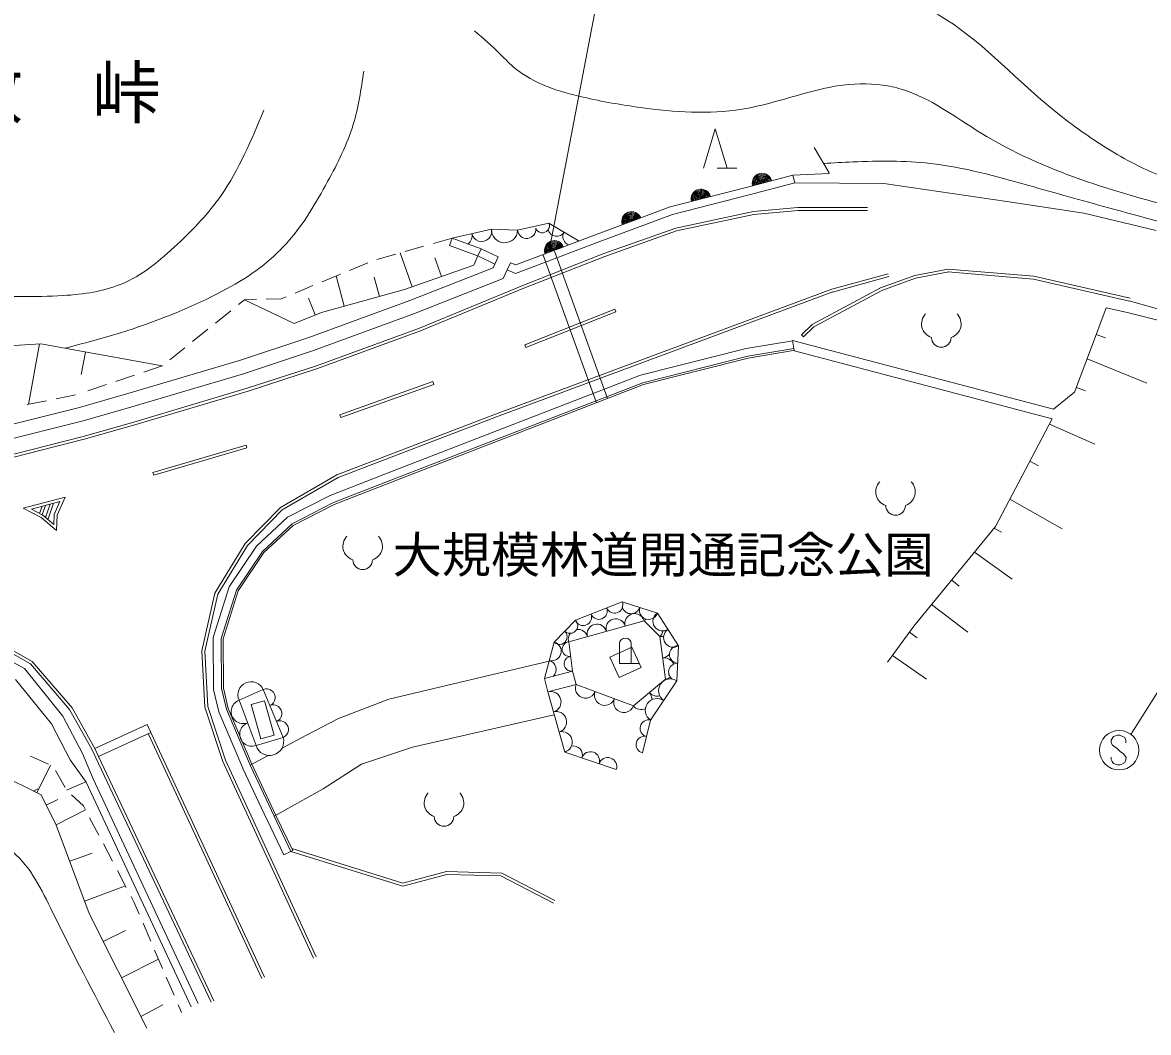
# Model space of a CAD drawing. Units: millimetres, scale not verified. Extents: x 40000 to 680000, y 20000 to 380000.
# Drawn here: x 145828 to 203062, y 261141 to 312468 of the extents above; entities that cross this region are included whole.
import ezdxf
from ezdxf.enums import TextEntityAlignment as Align

# ---------------------------------------------------------------- set-up
doc = ezdxf.new("R2010")
doc.units = ezdxf.units.MM
doc.header["$LTSCALE"] = 1000
for name, color, linetype, lineweight in [('M-BGD', 7, 'Continuous', 13), ('M-STR-HTXT', 7, 'Continuous', 13), ('M-STR-STR3', 7, 'Continuous', 13), ('M-STR-STRC', 7, 'Continuous', 13)]:
    doc.layers.add(name, color=color, linetype=linetype, lineweight=lineweight)
doc.styles.add('ＭＳ ゴシック', font='')
doc.styles.get('ＭＳ ゴシック').set_extended_font_data('MS Gothic')

msp = doc.modelspace()

# ---------------------------------------------------------------- linework, layer by layer
at = {"layer": 'M-BGD'}
for p, q in [((180442, 305066), (181042, 307066)), ((181042, 307066), (181642, 305066)), ((186834, 304827), (186071, 306119)), ((181142, 305066), (182142, 305066)), ((182673, 304096), (184982, 304708)), ((184982, 304708), (186845, 304797)), ((185084, 304321), (184982, 304708)), ((178751, 303097), (182673, 304096)), ((182773, 303709), (185084, 304321)), ((189617, 304282), (185084, 304321)), ((189617, 304282), (195856, 303373)), ((178871, 302715), (182773, 303709)), ((195856, 303373), (199774, 302781)), ((175040, 301707), (178751, 303097)), ((179030, 302025), (182983, 302856)), ((182983, 302856), (185235, 303063)), ((183006, 302707), (185249, 302914)), ((185235, 303063), (188788, 303063)), ((185235, 302913), (188788, 302913)), ((199774, 302781), (203452, 301901)), ((170995, 301908), (172589, 302276)), ((172589, 302276), (174130, 301364)), ((175181, 301332), (178871, 302715)), ((179070, 301880), (183006, 302707)), ((167666, 301514), (169666, 301969)), ((169666, 301969), (170995, 301908)), ((170896, 300147), (175040, 301707)), ((175372, 300725), (179030, 302025)), ((175424, 300584), (179070, 301880)), ((166203, 301099), (165281, 300837)), ((167666, 301514), (166724, 301246)), ((167666, 301514), (167529, 301138)), ((167529, 301138), (169010, 300595)), ((169147, 300971), (167666, 301514)), ((170885, 299715), (175181, 301332)), ((164800, 300701), (163843, 300430)), ((165030, 300765), (165637, 299038)), ((166787, 300514), (167122, 299560)), ((168974, 300610), (168771, 300140)), ((168974, 300610), (169147, 300971)), ((169838, 300195), (168974, 300610)), ((170011, 300556), (169147, 300971)), ((170011, 300556), (169838, 300195)), ((171259, 299110), (175372, 300725)), ((171315, 298970), (175424, 300584)), ((172301, 300645), (175006, 293146)), ((172865, 300848), (175566, 293363)), ((163374, 300259), (162451, 299874)), ((168771, 300140), (165247, 298901)), ((165513, 298338), (169748, 300006)), ((169748, 300006), (169838, 300195)), ((170471, 299895), (170630, 300262)), ((170630, 300262), (170896, 300147)), ((192880, 299941), (191182, 299616)), ((197237, 299579), (192880, 299941)), ((161989, 299682), (161066, 299298)), ((161764, 299588), (162186, 298058)), ((163700, 299527), (163970, 298549)), ((165761, 297684), (170262, 299456)), ((170262, 299456), (170471, 299895)), ((170471, 299895), (170885, 299715)), ((186965, 298915), (189824, 299703)), ((187005, 298771), (189863, 299558)), ((191182, 299616), (189441, 298992)), ((191222, 299471), (189502, 298854)), ((192908, 299793), (191222, 299471)), ((197214, 299430), (192868, 299791)), ((202097, 298310), (197214, 299430)), ((202131, 298457), (197237, 299579)), ((160580, 299095), (159681, 298721)), ((165247, 298901), (161028, 297738)), ((166005, 296940), (171259, 299110)), ((166059, 296800), (171315, 298970)), ((169871, 292562), (186965, 298915)), ((169923, 292422), (187018, 298775)), ((189441, 298992), (185960, 297122)), ((189502, 298854), (186050, 297000)), ((157109, 298376), (156810, 298135)), ((157725, 298393), (157109, 298376)), ((159630, 297171), (157109, 298376)), ((158977, 298428), (158219, 298407)), ((159235, 298535), (158977, 298428)), ((160366, 298462), (160712, 297610)), ((160382, 296456), (165513, 298338)), ((203642, 297889), (202074, 298316)), ((156421, 297822), (155642, 297195)), ((161028, 297738), (159630, 297171)), ((160613, 295795), (165761, 297684)), ((171355, 296092), (175939, 297907)), ((175994, 297767), (171410, 295952)), ((175939, 297907), (175994, 297767)), ((200108, 295828), (200919, 297970)), ((200919, 297970), (201904, 297745)), ((201904, 297745), (204020, 297218)), ((185960, 297122), (185423, 296598)), ((155252, 296881), (154473, 296254)), ((160767, 295018), (166005, 296940)), ((160816, 294877), (166059, 296800)), ((185423, 296598), (185527, 296490)), ((186050, 297000), (185527, 296490)), ((200875, 296441), (200408, 296618)), ((140314, 295756), (146755, 296135)), ((146133, 293061), (146693, 296146)), ((146755, 296135), (152932, 295014)), ((154084, 295941), (153315, 295322)), ((156851, 295290), (160382, 296456)), ((171410, 295952), (171355, 296092)), ((182616, 295901), (177234, 294546)), ((184977, 296298), (182616, 295901)), ((185043, 295903), (182698, 295509)), ((198241, 292826), (184974, 296316)), ((185043, 295903), (184974, 296316)), ((185060, 295805), (185043, 295903)), ((148816, 294581), (149023, 295723)), ((157060, 294622), (160613, 295795)), ((182698, 295509), (177356, 294164)), ((182719, 295411), (177386, 294068)), ((184993, 295794), (182719, 295411)), ((198168, 292328), (184993, 295794)), ((199304, 293676), (200108, 295828)), ((202980, 294145), (199940, 295378)), ((151183, 293611), (156851, 295290)), ((152932, 295014), (151989, 294699)), ((152921, 295030), (152927, 295012)), ((157255, 293885), (160767, 295018)), ((157299, 293741), (160816, 294877)), ((151514, 294541), (150566, 294225)), ((151379, 292939), (157060, 294622)), ((161964, 292529), (166682, 294220)), ((177234, 294546), (164716, 289697)), ((166682, 294220), (166732, 294078)), ((148727, 292903), (151183, 293611)), ((150091, 294066), (149143, 293750)), ((151488, 292161), (157255, 293885)), ((151530, 292017), (157299, 293741)), ((166732, 294078), (162015, 292388)), ((177356, 294164), (164861, 289324)), ((177386, 294068), (164897, 289231)), ((198241, 292826), (199304, 293676)), ((199858, 293755), (199398, 293927)), ((147055, 293247), (146068, 293048)), ((148527, 293545), (147545, 293346)), ((141789, 291166), (148727, 292903)), ((148909, 292227), (151379, 292939)), ((161809, 289489), (169871, 292562)), ((162015, 292388), (161964, 292529)), ((141953, 290485), (148909, 292227)), ((148919, 291434), (151488, 292161)), ((148958, 291289), (151530, 292017)), ((161874, 289353), (169923, 292422)), ((198168, 292328), (195289, 286856)), ((198028, 292062), (200342, 291048)), ((142372, 289757), (148919, 291434)), ((142407, 289611), (148958, 291289)), ((152457, 289601), (157194, 290995)), ((157237, 290851), (152499, 289457)), ((157194, 290995), (157237, 290851)), ((197478, 289944), (197036, 290177)), ((164716, 289697), (161471, 288435)), ((152499, 289457), (152457, 289601)), ((158941, 287813), (161809, 289489)), ((159034, 287694), (161874, 289353)), ((164861, 289324), (161635, 288069)), ((164897, 289231), (161676, 287978)), ((147997, 288350), (145869, 287779)), ((147730, 288124), (146282, 287734)), ((146835, 287458), (147005, 287929)), ((147001, 287316), (147231, 287989)), ((147136, 287246), (147405, 288036)), ((147434, 287465), (147730, 288124)), ((147583, 287430), (147997, 288350)), ((161471, 288435), (159304, 287327)), ((161635, 288069), (159535, 286996)), ((161676, 287978), (159593, 286914)), ((198672, 286741), (196021, 288248)), ((145869, 287779), (146781, 287308)), ((146282, 287734), (146865, 287433)), ((146698, 287520), (146828, 287881)), ((146865, 287433), (147412, 286961)), ((147412, 286961), (147434, 287465)), ((147548, 286645), (147583, 287430)), ((157144, 285987), (158941, 287813)), ((157263, 285894), (159034, 287694)), ((159304, 287327), (157714, 285853)), ((146781, 287308), (147548, 286645)), ((159535, 286996), (158020, 285592)), ((159593, 286914), (158096, 285526)), ((195289, 286856), (191141, 281794)), ((195591, 286562), (195233, 286751)), ((155611, 283467), (157144, 285987)), ((155752, 283410), (157263, 285894)), ((157714, 285853), (156337, 283797)), ((158020, 285592), (156701, 283622)), ((158096, 285526), (156792, 283578)), ((196132, 284176), (194220, 285553)), ((193447, 283819), (193060, 284136)), ((154951, 280534), (155611, 283467)), ((155101, 280521), (155752, 283410)), ((156337, 283797), (155524, 281222)), ((156701, 283622), (155925, 281162)), ((156701, 283622), (155925, 281162)), ((156792, 283578), (156025, 281147)), ((173931, 282092), (176315, 283035)), ((176315, 283035), (178100, 282455)), ((193881, 281490), (192035, 282886)), ((178100, 282455), (179179, 280796)), ((143185, 281590), (146228, 279873)), ((143243, 281730), (146324, 279991)), ((172860, 280973), (173931, 282092)), ((177421, 282065), (173590, 280994)), ((178221, 281260), (177421, 282065)), ((191141, 281794), (189788, 279955)), ((143073, 281187), (145937, 279631)), ((155524, 281222), (155539, 278579)), ((155925, 281162), (155938, 278628)), ((156025, 281147), (156038, 278640)), ((178508, 279103), (178221, 281260)), ((191304, 281205), (190917, 281490)), ((155093, 277679), (154951, 280534)), ((155242, 277707), (155101, 280521)), ((172353, 279128), (172860, 280973)), ((173590, 280994), (173786, 279503)), ((175689, 280216), (176801, 280724)), ((176174, 280886), (176173, 279886)), ((176774, 280886), (176773, 279886)), ((176801, 280724), (177274, 279688)), ((179179, 280796), (179095, 279013)), ((146228, 279873), (148225, 277557)), ((146324, 279991), (148349, 277644)), ((164441, 278083), (172596, 280014)), ((176163, 279179), (175689, 280216)), ((176173, 279886), (177173, 279886)), ((191776, 279095), (190047, 280307)), ((145937, 279631), (147884, 277212)), ((173786, 279503), (172353, 279128)), ((173964, 278826), (173786, 279503)), ((177274, 279688), (176163, 279179)), ((145480, 279083), (147295, 276827)), ((172353, 279128), (172531, 278451)), ((172531, 278451), (173964, 278826)), ((173964, 278826), (176880, 277740)), ((176880, 277740), (178508, 279103)), ((179095, 279013), (177750, 277014)), ((155539, 278579), (155812, 277445)), ((155938, 278628), (156193, 277570)), ((156038, 278640), (156288, 277602)), ((158061, 278567), (156835, 278023)), ((159076, 276139), (158061, 278567)), ((173387, 275394), (172531, 278451)), ((148349, 277644), (149505, 275571)), ((156013, 274918), (155093, 277679)), ((156153, 274973), (155242, 277707)), ((156288, 277602), (157486, 274774)), ((156835, 278023), (157700, 275727)), ((158128, 277997), (157455, 277807)), ((157455, 277807), (157945, 276068)), ((158619, 276258), (158128, 277997)), ((161895, 277101), (164441, 278083)), ((147884, 277212), (148871, 275314)), ((148225, 277557), (149372, 275503)), ((155812, 277445), (157026, 274577)), ((156193, 277570), (157395, 274733)), ((160229, 276230), (161895, 277101)), ((165648, 275638), (172856, 277289)), ((177750, 277014), (177343, 275357)), ((147295, 276827), (148243, 275005)), ((149505, 275571), (152164, 276801)), ((152164, 276801), (152353, 276393)), ((152353, 276393), (149694, 275163)), ((152217, 276330), (157996, 263882)), ((152353, 276393), (158132, 263945)), ((157700, 275727), (159076, 276139)), ((157945, 276068), (158619, 276258)), ((159020, 275591), (160229, 276230)), ((141975, 275601), (146768, 273215)), ((148871, 275314), (149426, 274024)), ((149372, 275503), (149558, 275099)), ((149505, 275571), (149694, 275163)), ((149694, 275163), (149505, 275571)), ((163066, 274772), (165648, 275638)), ((176011, 274503), (173387, 275394)), ((146237, 275189), (147147, 274774)), ((147259, 274723), (146560, 273319)), ((148243, 275005), (149063, 273855)), ((149558, 275099), (155411, 262685)), ((149694, 275163), (155546, 262749)), ((160613, 264926), (156013, 274918)), ((160749, 264989), (156153, 274973)), ((157395, 274733), (158314, 275218)), ((157395, 274733), (158617, 272129)), ((157486, 274774), (158708, 272172)), ((161107, 273518), (163066, 274772)), ((147498, 274454), (147994, 273585)), ((157033, 274563), (158255, 271959)), ((148066, 273461), (149046, 273882)), ((149063, 273855), (154393, 262445)), ((149426, 274024), (154756, 262615)), ((146380, 273408), (146611, 273525)), ((146768, 273215), (147547, 271682)), ((148323, 273218), (148922, 272653)), ((158617, 272129), (161107, 273518)), ((147621, 272982), (147037, 272685)), ((149027, 272455), (147538, 271699)), ((148922, 272653), (149009, 272489)), ((149241, 272050), (149704, 271170)), ((158257, 271956), (159115, 270168)), ((158617, 272129), (159475, 270341)), ((158708, 272172), (159566, 270384)), ((147547, 271682), (149217, 267189)), ((149938, 270728), (150404, 269843)), ((149361, 270262), (148231, 269842)), ((159115, 270168), (159475, 270341)), ((159475, 270341), (159566, 270384)), ((159475, 270341), (165157, 268572)), ((159520, 270484), (165161, 268728)), ((150651, 269375), (151103, 268516)), ((165157, 268572), (167405, 269174)), ((165161, 268728), (167388, 269324)), ((167388, 269324), (170187, 269245)), ((167405, 269174), (170149, 269096)), ((170149, 269096), (172825, 267710)), ((170187, 269245), (172894, 267843)), ((151062, 268596), (148982, 267822)), ((151345, 268058), (151492, 267780)), ((151492, 267780), (151762, 267151)), ((149217, 267189), (152141, 261364)), ((151070, 266327), (149936, 265757)), ((151955, 266699), (152348, 265783)), ((152544, 265327), (152943, 264398)), ((152742, 264866), (150858, 263920)), ((153135, 263952), (153530, 263029)), ((152956, 262547), (151844, 261956)), ((153736, 262549), (153903, 262161))]:
    msp.add_line(p, q, dxfattribs=at)
for centre, radius, start, end in [((183424, 304305), 500, 14.4959, 194.4959), ((183424, 304305), 500, 14.4959, 194.4959), ((183424, 304305), 450, 14.4959, 194.4959), ((183424, 304305), 400, 14.4959, 194.4959), ((183424, 304305), 350, 14.4959, 194.4959), ((183424, 304305), 300, 14.4959, 194.4959), ((183424, 304305), 250, 14.4959, 194.4959), ((183424, 304305), 200, 14.4959, 194.4959), ((180309, 303499), 500, 14.4959, 194.4959), ((180309, 303499), 500, 14.4959, 194.4959), ((180309, 303499), 450, 14.4959, 194.4959), ((183424, 304305), 150, 14.4959, 194.4959), ((183424, 304305), 100, 14.4959, 194.4959), ((183424, 304305), 50, 14.4959, 194.4959), ((180309, 303499), 400, 14.4959, 194.4959), ((180309, 303499), 350, 14.4959, 194.4959), ((180309, 303499), 300, 14.4959, 194.4959), ((180309, 303499), 250, 14.4959, 194.4959), ((180309, 303499), 200, 14.4959, 194.4959), ((180309, 303499), 150, 14.4959, 194.4959), ((180309, 303499), 100, 14.4959, 194.4959), ((180309, 303499), 50, 14.4959, 194.4959), ((176788, 302359), 500, 20.5832, 200.5832), ((176788, 302359), 500, 20.5832, 200.5832), ((176788, 302359), 450, 20.5832, 200.5832), ((172252, 302143), 362, 201.5014, 21.5014), ((176788, 302359), 400, 20.5832, 200.5832), ((176788, 302359), 350, 20.5832, 200.5832), ((176788, 302359), 300, 20.5832, 200.5832), ((176788, 302359), 250, 20.5832, 200.5832), ((176788, 302359), 200, 20.5832, 200.5832), ((176788, 302359), 150, 20.5832, 200.5832), ((176788, 302359), 100, 20.5832, 200.5832), ((176788, 302359), 50, 20.5832, 200.5832), ((168166, 301628), 513, 306.8897, 12.8395), ((169166, 301855), 513, 192.8395, 12.8395), ((170330, 301939), 665, 177.3575, 357.3574), ((171455, 301959), 463, 186.3402, 6.3402), ((172975, 302048), 448, 195.6242, 329.3757), ((173745, 301592), 448, 149.3757, 251.8781), ((172860, 300884), 500, 20.5832, 200.5832), ((172860, 300884), 500, 20.5832, 200.5832), ((172860, 300884), 450, 20.5832, 200.5832), ((172860, 300884), 400, 20.5832, 200.5832), ((172860, 300884), 350, 20.5832, 200.5832), ((172860, 300884), 300, 20.5832, 200.5832), ((172860, 300884), 250, 20.5832, 200.5832), ((172860, 300884), 200, 20.5832, 200.5832), ((172860, 300884), 150, 20.5832, 200.5832), ((172860, 300884), 100, 20.5832, 200.5832), ((172860, 300884), 50, 20.5832, 200.5832), ((192254, 297158), 727, 135.7958, 252.2769), ((192812, 297158), 727, 287.7231, 44.2042), ((192533, 296465), 500, 180.0001, 359.9999), ((189925, 288618), 727, 135.7958, 252.2769), ((190483, 288618), 727, 287.7231, 44.2042), ((190204, 287925), 500, 180.0001, 359.9999), ((162840, 285858), 727, 135.7958, 252.2769), ((163397, 285858), 727, 287.7231, 44.2042), ((163118, 285165), 500, 180.0001, 359.9999), ((175917, 282878), 427, 201.5733, 21.5733), ((176761, 282890), 469, 199.6382, 342.009), ((177654, 282600), 469, 162.009, 342.009), ((174328, 282249), 427, 201.5733, 21.5733), ((175123, 282564), 427, 201.5733, 21.5733), ((175984, 281664), 497, 15.6178, 195.6178), ((176942, 281931), 497, 15.6178, 195.6178), ((178370, 282040), 495, 123.0267, 303.0267), ((173663, 281813), 387, 226.2457, 46.2457), ((174069, 281128), 497, 15.6178, 97.9784), ((175026, 281396), 497, 15.6178, 195.6178), ((177821, 281663), 568, 121.189, 134.8178), ((178909, 281211), 495, 123.0267, 303.0267), ((173128, 281253), 387, 226.2457, 46.2457), ((174069, 281128), 497, 143.2919, 195.6178), ((176474, 280886), 300, 359.9758, 179.9758), ((177821, 281663), 568, 314.8179, 348.0971), ((178293, 280721), 544, 76.9308, 97.5833), ((172733, 280512), 478, 254.6607, 74.6607), ((173639, 280621), 376, 97.5143, 277.5143), ((179158, 280350), 446, 87.3124, 267.3124), ((172480, 279589), 478, 314.6819, 74.6607), ((173737, 279876), 376, 97.5143, 277.5143), ((178436, 279642), 544, 24.2336, 97.5833), ((178293, 280721), 544, 277.5833, 320.471), ((179116, 279459), 446, 87.3124, 231.3003), ((157448, 278295), 671, 23.9304, 203.9304), ((174450, 278645), 519, 159.5811, 339.5811), ((178759, 278514), 602, 56.0727, 236.0727), ((178436, 279642), 544, 277.5833, 305.5784), ((158230, 278162), 439, 292.686, 112.686), ((172673, 277941), 529, 285.6541, 105.6541), ((175422, 278283), 519, 159.5811, 339.5811), ((177287, 278081), 531, 356.9678, 39.9307), ((178101, 278762), 531, 219.9307, 282.9173), ((157051, 277449), 614, 110.6539, 290.6539), ((158568, 277353), 439, 292.686, 112.686), ((176394, 277921), 519, 159.5811, 339.5811), ((177287, 278081), 531, 219.9307, 292.3614), ((178086, 277514), 602, 56.0727, 236.0727), ((172959, 276922), 529, 285.6541, 105.6541), ((177648, 276600), 427, 76.1772, 256.1772), ((157484, 276301), 614, 110.6539, 290.6539), ((158907, 276543), 439, 292.686, 112.686), ((158388, 275933), 718, 196.6765, 16.6765), ((173245, 275903), 529, 285.6541, 105.6541), ((177444, 275771), 427, 76.1772, 256.1772), ((173825, 275245), 462, 341.252, 101.5468), ((174699, 274948), 462, 341.252, 161.252), ((175573, 274652), 462, 341.252, 161.252), ((166974, 272812), 727, 135.7958, 252.2769), ((167531, 272812), 727, 287.7231, 44.2042), ((167252, 272119), 500, 180.0001, 359.9999)]:
    msp.add_arc(centre, radius, start, end, dxfattribs=at)
for points, knots in [([(177610, 314884), (178185, 314429), (178760, 313973), (179414, 313647), (180038, 313335), (180733, 313140), (181424, 313080), (183048, 312938), (184649, 313537), (186269, 313853), (186954, 313986), (187641, 314069), (188331, 314059), (188885, 314051), (189440, 313983), (189981, 313853), (190681, 313685), (191357, 313414), (191991, 313080), (194118, 311958), (195780, 310117), (197610, 308544), (197966, 308237), (198329, 307941), (198698, 307653), (199540, 306999), (200418, 306390), (201338, 305844), (202189, 305339), (203076, 304888), (204008, 304568), (204575, 304373), (205159, 304227), (205758, 304138), (206279, 304061), (206812, 304027), (207330, 304123), (207529, 304161), (207726, 304217), (207908, 304301), (208366, 304514), (208731, 304903), (209035, 305325), (209548, 306037), (209889, 306844), (210058, 307683), (210215, 308457), (210227, 309259), (210429, 310026), (210507, 310320), (210613, 310610), (210770, 310871), (210870, 311037), (210991, 311193), (211141, 311316), (211263, 311417), (211404, 311497), (211556, 311539), (211772, 311598), (212012, 311582), (212224, 311509), (212526, 311404), (212773, 311183), (212995, 310945), (213592, 310304), (214008, 309538), (214315, 308736), (214525, 308184), (214685, 307616), (214878, 307060), (215321, 305785), (215943, 304578), (216584, 303382), (217065, 302483), (217558, 301591), (218151, 300771), (218852, 299801), (219694, 298933), (220458, 298008), (221142, 297179), (221764, 296305), (222443, 295467), (222977, 294810), (223546, 294175), (224197, 293643), (224799, 293150), (225472, 292747), (226145, 292343)], [0, 0, 0, 0, 1, 1, 1, 2, 2, 2, 3, 3, 3, 4, 4, 4, 5, 5, 5, 6, 6, 6, 7, 7, 7, 8, 8, 8, 9, 9, 9, 10, 10, 10, 11, 11, 11, 12, 12, 12, 13, 13, 13, 14, 14, 14, 15, 15, 15, 16, 16, 16, 17, 17, 17, 18, 18, 18, 19, 19, 19, 20, 20, 20, 21, 21, 21, 22, 22, 22, 23, 23, 23, 24, 24, 24, 25, 25, 25, 26, 26, 26, 27, 27, 27, 28, 28, 28, 29, 29, 29, 29]), ([(168799, 312048), (169253, 311651), (169706, 311253), (170140, 310830), (170380, 310595), (170615, 310352), (170871, 310139), (171827, 309345), (173089, 308963), (174324, 308676), (175304, 308449), (176268, 308281), (177250, 308148), (178955, 307917), (180717, 307790), (182410, 308067), (183496, 308244), (184553, 308588), (185619, 308879), (186156, 309026), (186695, 309159), (187245, 309245), (188009, 309365), (188794, 309394), (189561, 309286), (189877, 309241), (190191, 309173), (190495, 309083), (191970, 308643), (193227, 307665), (194558, 306848), (197761, 304882), (201393, 303850), (205000, 302907), (206030, 302637), (207058, 302375), (208128, 302297), (208842, 302246), (209575, 302276), (210241, 302541), (210640, 302700), (211015, 302944), (211419, 303029), (211858, 303121), (212331, 303025), (212801, 302948), (213155, 302889), (213507, 302842), (213816, 302704), (214319, 302480), (214710, 302017), (215076, 301566), (215456, 301097), (215809, 300640), (216173, 300185), (217228, 298864), (218373, 297561), (219667, 296447), (220346, 295861), (221067, 295328), (221810, 294825), (222257, 294522), (222712, 294231), (223135, 293900), (223793, 293386), (224374, 292777), (224954, 292168)], [0, 0, 0, 0, 1, 1, 1, 2, 2, 2, 3, 3, 3, 4, 4, 4, 5, 5, 5, 6, 6, 6, 7, 7, 7, 8, 8, 8, 9, 9, 9, 10, 10, 10, 11, 11, 11, 12, 12, 12, 13, 13, 13, 14, 14, 14, 15, 15, 15, 16, 16, 16, 17, 17, 17, 18, 18, 18, 19, 19, 19, 20, 20, 20, 21, 21, 21, 22, 22, 22, 22]), ([(163171, 309992), (163039, 309075), (162907, 308157), (162640, 307281), (162333, 306274), (161847, 305322), (161337, 304384), (160755, 303314), (160141, 302262), (159344, 301355), (158798, 300733), (158167, 300178), (157484, 299707), (156934, 299327), (156351, 299001), (155756, 298697), (154173, 297886), (152511, 297229), (150813, 296704), (149873, 296413), (148923, 296164), (147972, 295914)], [0, 0, 0, 0, 1, 1, 1, 2, 2, 2, 3, 3, 3, 4, 4, 4, 5, 5, 5, 6, 6, 6, 7, 7, 7, 7]), ([(158090, 308014), (157466, 306502), (156841, 304990), (155922, 303677), (155291, 302776), (154522, 301969), (153702, 301199), (152829, 300379), (151899, 299601), (150810, 299159), (150373, 298982), (149910, 298859), (149442, 298772), (148930, 298677), (148412, 298624), (147893, 298591), (146451, 298499), (145003, 298555), (143556, 298565), (142209, 298575), (140863, 298546), (139517, 298517)], [0, 0, 0, 0, 1, 1, 1, 2, 2, 2, 3, 3, 3, 4, 4, 4, 5, 5, 5, 6, 6, 6, 7, 7, 7, 7]), ([(186551, 305307), (187048, 305334), (187544, 305360), (188042, 305382), (189352, 305437), (190671, 305455), (191969, 305309), (193669, 305118), (195332, 304648), (196987, 304182), (198336, 303802), (199679, 303425), (201023, 303054), (202783, 302570), (204546, 302097), (206314, 301603), (207230, 301347), (208148, 301086), (209035, 300774), (209425, 300637), (209809, 300490), (210166, 300237), (210261, 300169), (210353, 300095), (210401, 300002), (210472, 299864), (210444, 299686), (210416, 299509)], [0, 0, 0, 0, 1, 1, 1, 2, 2, 2, 3, 3, 3, 4, 4, 4, 5, 5, 5, 6, 6, 6, 7, 7, 7, 8, 8, 8, 9, 9, 9, 9]), ([(150503, 261141), (149449, 263139), (148395, 265138), (147354, 267260), (146798, 268391), (146247, 269558), (145329, 270319), (144675, 270861), (143836, 271198), (143070, 271630), (142181, 272131), (141393, 272761), (140646, 273447), (140108, 273943), (139591, 274468), (139002, 274890), (138514, 275239), (137977, 275517), (137444, 275813), (136787, 276178), (136136, 276570), (135425, 276765), (134778, 276942), (134080, 276955), (133398, 276909), (132728, 276863), (132073, 276761), (131418, 276658)], [0, 0, 0, 0, 1, 1, 1, 2, 2, 2, 3, 3, 3, 4, 4, 4, 5, 5, 5, 6, 6, 6, 7, 7, 7, 8, 8, 8, 9, 9, 9, 9])]:
    msp.add_open_spline(points, degree=3, knots=knots, dxfattribs=at)
at = {"layer": 'M-STR-STR3'}
msp.add_line((172589, 300784), (177941, 328831), dxfattribs=at)
at = {"layer": 'M-STR-STRC'}
for p, q in [((202172, 276286), (213436, 294264)), ((201290, 276182), (201166, 275998)), ((201166, 275998), (201168, 275866)), ((201168, 275866), (201232, 275737)), ((201482, 276248), (201290, 276182)), ((201603, 276245), (201482, 276248)), ((201853, 276127), (201603, 276245)), ((201916, 275995), (201853, 276127)), ((201916, 275866), (201916, 275995)), ((201232, 275737), (201487, 275555)), ((201487, 275555), (201616, 275424)), ((201616, 275424), (201795, 275308)), ((201795, 275308), (201922, 275108)), ((201168, 275018), (201166, 275139)), ((201208, 274916), (201168, 275018)), ((201292, 274805), (201208, 274916)), ((201479, 274744), (201292, 274805)), ((201613, 274744), (201479, 274744)), ((201713, 274773), (201613, 274744)), ((201856, 274866), (201713, 274773)), ((201916, 274997), (201856, 274866)), ((201922, 275108), (201916, 274997))]:
    msp.add_line(p, q, dxfattribs=at)
msp.add_circle((201573, 275485), 1000, dxfattribs=at)

# ---------------------------------------------------------------- texts
at = {"layer": 'M-STR-HTXT', "style": 'ＭＳ ゴシック'}
for s, height, p in [('明\u3000敷\u3000峠', 2566, (135356, 310195)), ('大規模林道開通記念公園', 1833, (164636, 286334))]:
    msp.add_text(s, height=height, dxfattribs=at).set_placement(p, align=Align.TOP_LEFT)

doc.saveas('drawing.dxf')
